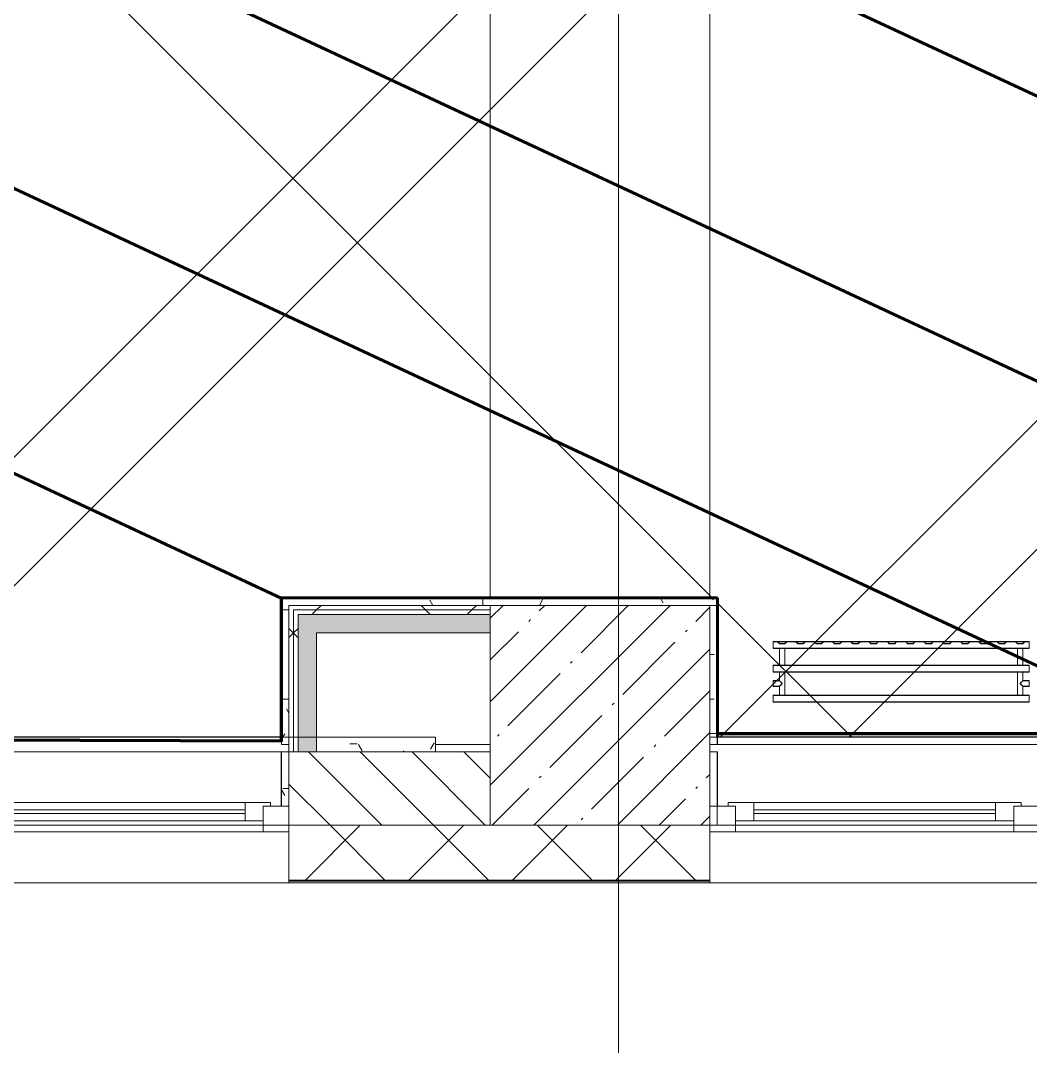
# Model space of a CAD drawing. Header units: millimetres. Extents: x -164500 to 426394, y -23753 to 102118.
# Drawn here: x 164149 to 166908, y -706 to 2096 of the extents above; entities that cross this region are included whole.
import ezdxf

# ---------------------------------------------------------------- set-up
doc = ezdxf.new("R2010")
doc.units = ezdxf.units.MM
for name, color, linetype, lineweight in [('0) шлифовка', 5, 'Continuous', 60), ('1.4) Плинтус ПЛ-4', 6, 'Continuous', 60), ('5.3) Л-7 Линолеум 4 вып', 230, 'Continuous', 30), ('7.7) Плинтус', 222, 'Continuous', 90), ('A-FLOR', 7, 'Continuous', 9), ('A-GLAZ', 7, 'Continuous', 9), ('A-GLAZ-1', 7, 'Continuous', 5), ('A-WALL', 7, 'Continuous', 5), ('I-WALL', 7, 'Continuous', 5), ('S-COLS-1', 7, 'Continuous', 5), ('Оси', 7, 'Continuous', 9)]:
    doc.layers.add(name, color=color, linetype=linetype, lineweight=lineweight)
for name, color, linetype in [('2) защита вин плитк', 6, 'Continuous'), ('3.1) Наливной пол', 3, 'Continuous'), ('3.2.3) Нал-ой пол 4 вып', 3, 'Continuous')]:
    doc.layers.add(name, color=color, linetype=linetype)
for name, color, linetype, lineweight, true_color in [('A-WALL-1', 9, 'Continuous', 5, 0x808080), ('A-WALL-FNSH-1', 9, 'Continuous', 5, 0x808080), ('M-EQPM-1', 7, 'Continuous', 9, 0xb2b2b2)]:
    doc.layers.add(name, color=color, linetype=linetype, lineweight=lineweight, true_color=true_color)
pattern_1 = [(0, (148772.123, -0.94), (243.84, 60.96), [20.117, -162.763, 20.117, -162.763, -975.36]), (0, (148772.123, -0.94), (243.84, 60.96), [-365.76, 20.117, -345.643, 20.117, -162.763, -426.72]), (0, (148772.123, -0.94), (243.84, 60.96), [-914.4, 20.117, -101.803, 20.117, -284.683]), (120, (148863.563, 29.54), (-174.7129, 180.69163), [20.117, -162.763, 20.117, -162.763, -975.36]), (120, (148863.563, 29.54), (-174.7129, 180.69163), [-365.76, 20.117, -345.643, 20.117, -162.763, -426.72]), (120, (148863.563, 29.54), (-174.7129, 180.69163), [-914.4, 20.117, -101.803, 20.117, -284.683]), (240, (148894.043, 151.46), (-69.1271, -241.65163), [20.117, -162.763, 20.117, -162.763, -975.36]), (240, (148894.043, 151.46), (-69.1271, -241.65163), [-365.76, 20.117, -345.643, 20.117, -162.763, -426.72]), (240, (148894.043, 151.46), (-69.1271, -241.65163), [-914.4, 20.117, -101.803, 20.117, -284.683])]
pattern_2 = [(45, (148772.12, -0.94), (-212.132, 212.132), []), (135, (148772.12, -0.94), (-212.132, -212.132), [])]
pattern_3 = [(45, (148903.1, 14959), (-1347.04, 1347.04), [])]

# ---------------------------------------------------------------- blocks, each defined once
blk = doc.blocks.new('radiator_prado_classic_z_tip_30_po exemplyaru - Classic Z Тип 30-500-V447-Объем проектирования 2 этажа')
at = {"layer": 'M-EQPM-1'}
for p, q in [((0, -64), (0, -82)), ((0, -64), (700, -64)), ((700, -64), (0, -64)), ((0, -82), (0, -64)), ((0, -82), (700, -82)), ((18.5, -82), (0, -82)), ((17.5, -82), (17.5, -106.5)), ((17.5, -82), (17.5, -106.5)), ((17.5, -82), (17.8, -82)), ((17.8, -82), (17.5, -82)), ((17.5, -82), (18.5, -82)), ((21.3, -82), (17.5, -82)), ((17.8, -82), (18.5, -82)), ((18.5, -82), (17.8, -82)), ((18.5, -82), (32.2, -82)), ((32.2, -82), (18.5, -82)), ((18.5, -82), (32.2, -82)), ((25, -82), (21.3, -82)), ((32.5, -82), (25, -82)), ((32.2, -82), (32.5, -82)), ((32.5, -82), (32.2, -82)), ((32.2, -82), (32.5, -82)), ((667.8, -82), (32.2, -82)), ((32.5, -146), (32.5, -82)), ((32.5, -146), (32.5, -82)), ((667.5, -82), (667.5, -146)), ((667.5, -82), (667.5, -146)), ((667.5, -82), (667.8, -82)), ((675, -82), (667.5, -82)), ((667.5, -82), (667.8, -82)), ((667.8, -82), (667.5, -82)), ((667.8, -82), (681.5, -82)), ((667.8, -82), (681.5, -82)), ((681.5, -82), (667.8, -82)), ((678.7, -82), (675, -82)), ((681.5, -82), (678.7, -82)), ((681.5, -82), (682.5, -82)), ((682.5, -82), (681.5, -82)), ((681.5, -82), (682.5, -82)), ((682.5, -82), (681.5, -82)), ((700, -82), (681.5, -82)), ((682.5, -106.5), (682.5, -82)), ((682.5, -106.5), (682.5, -82)), ((700, -82), (700, -64)), ((700, -64), (700, -82)), ((17.5, -106.5), (0, -106.5)), ((17.5, -106.5), (0, -106.5)), ((0, -121.5), (0, -106.5)), ((0, -106.5), (0, -107.5)), ((0, -107.5), (0, -114)), ((0, -107.5), (0, -108.7)), ((0, -114), (0, -107.5)), ((0, -107.5), (0, -107.5)), ((0, -108.7), (0, -110.3)), ((0, -110.3), (0, -114)), ((700, -106.5), (682.5, -106.5)), ((700, -106.5), (682.5, -106.5)), ((700, -107.5), (700, -106.5)), ((700, -106.5), (700, -121.5)), ((700, -107.5), (700, -106.5)), ((700, -106.5), (700, -107.5)), ((700, -112.1), (700, -107.5)), ((700, -120.5), (700, -107.5)), ((700, -107.5), (700, -120.5)), ((700, -115.9), (700, -112.1)), ((0, -114), (0, -120.5)), ((0, -114), (0, -117.8)), ((0, -120.5), (0, -114)), ((0, -117.8), (0, -119.3)), ((0, -119.3), (0, -120.5)), ((0, -120.5), (0, -121.5)), ((0, -120.5), (0, -120.5)), ((0, -121.5), (17.5, -121.5)), ((0, -121.5), (17.5, -121.5)), ((17.5, -121.5), (17.5, -146)), ((17.5, -121.5), (17.5, -146)), ((682.5, -146), (682.5, -121.5)), ((682.5, -121.5), (700, -121.5)), ((682.5, -146), (682.5, -121.5)), ((682.5, -121.5), (700, -121.5)), ((700, -119.3), (700, -115.9)), ((700, -120.5), (700, -119.3)), ((700, -121.5), (700, -120.5)), ((700, -121.5), (700, -120.5)), ((700, -120.5), (700, -121.5)), ((0, -146), (0, -164)), ((700, -146), (0, -146)), ((0, -146), (18.5, -146)), ((0, -164), (0, -146)), ((0, -164), (700, -164)), ((17.8, -164), (0, -164)), ((18.5, -146), (17.5, -146)), ((17.5, -146), (18.5, -146)), ((18.5, -146), (17.5, -146)), ((17.5, -146), (30.3, -146)), ((17.5, -164), (17.5, -210)), ((17.5, -164), (17.5, -210)), ((17.5, -164), (17.8, -164)), ((17.8, -164), (17.5, -164)), ((17.5, -164), (17.8, -164)), ((25, -164), (17.5, -164)), ((17.8, -164), (32.2, -164)), ((32.2, -164), (17.8, -164)), ((17.8, -164), (32.2, -164)), ((32.2, -146), (18.5, -146)), ((18.5, -146), (32.2, -146)), ((32.2, -146), (18.5, -146)), ((32.5, -164), (25, -164)), ((30.3, -146), (32.5, -146)), ((32.5, -146), (32.2, -146)), ((32.2, -146), (32.5, -146)), ((32.5, -146), (32.2, -146)), ((32.2, -146), (667.8, -146)), ((32.2, -164), (32.5, -164)), ((32.5, -164), (32.2, -164)), ((32.2, -164), (32.5, -164)), ((667.8, -164), (32.2, -164)), ((32.5, -210), (32.5, -164)), ((32.5, -210), (32.5, -164)), ((667.8, -146), (667.5, -146)), ((667.5, -146), (671.2, -146)), ((667.8, -146), (667.5, -146)), ((667.5, -146), (667.8, -146)), ((667.5, -164), (667.5, -210)), ((667.5, -164), (667.5, -210)), ((667.5, -164), (667.8, -164)), ((678.7, -164), (667.5, -164)), ((667.5, -164), (667.8, -164)), ((667.8, -164), (667.5, -164)), ((681.5, -146), (667.8, -146)), ((681.5, -146), (667.8, -146)), ((667.8, -146), (681.5, -146)), ((667.8, -164), (674.8, -164)), ((667.8, -164), (674.8, -164)), ((674.8, -164), (667.8, -164)), ((671.2, -146), (682.5, -146)), ((674.8, -164), (675, -164)), ((674.8, -164), (675, -164)), ((675, -164), (674.8, -164)), ((675, -164), (682.2, -164)), ((675, -164), (681.5, -164)), ((682.2, -164), (675, -164)), ((682.5, -164), (678.7, -164)), ((682.5, -146), (681.5, -146)), ((682.5, -146), (681.5, -146)), ((681.5, -146), (682.5, -146)), ((681.5, -146), (700, -146)), ((681.5, -164), (682.2, -164)), ((682.2, -164), (682.5, -164)), ((682.2, -164), (682.5, -164)), ((682.5, -164), (682.2, -164)), ((700, -164), (682.2, -164)), ((682.5, -210), (682.5, -164)), ((682.5, -210), (682.5, -164)), ((700, -164), (700, -146)), ((700, -146), (700, -164)), ((700, -210), (0, -210)), ((0, -210), (0, -228)), ((0, -228), (0, -210)), ((0, -210), (17.8, -210)), ((17.5, -223), (12.5, -228)), ((17.5, -223), (12.5, -228)), ((17.8, -210), (17.5, -210)), ((17.5, -210), (17.8, -210)), ((18.5, -210), (17.5, -210)), ((17.5, -210), (17.8, -210)), ((17.5, -223), (32.5, -223)), ((32.5, -223), (17.5, -223)), ((32.2, -210), (17.8, -210)), ((17.8, -210), (32.2, -210)), ((17.8, -210), (32.2, -210)), ((32.5, -210), (18.5, -210)), ((32.5, -210), (32.2, -210)), ((32.2, -210), (32.5, -210)), ((32.2, -210), (32.5, -210)), ((32.2, -210), (667.8, -210)), ((37.5, -228), (32.5, -223)), ((32.5, -223), (37.5, -228)), ((67.5, -223), (62.5, -228)), ((67.5, -223), (62.5, -228)), ((67.5, -223), (82.5, -223)), ((82.5, -223), (67.5, -223)), ((87.5, -228), (82.5, -223)), ((82.5, -223), (87.5, -228)), ((117.5, -223), (112.5, -228)), ((117.5, -223), (112.5, -228)), ((117.5, -223), (132.5, -223)), ((132.5, -223), (117.5, -223)), ((137.5, -228), (132.5, -223)), ((132.5, -223), (137.5, -228)), ((167.5, -223), (162.5, -228)), ((167.5, -223), (162.5, -228)), ((167.5, -223), (182.5, -223)), ((182.5, -223), (167.5, -223)), ((187.5, -228), (182.5, -223)), ((182.5, -223), (187.5, -228)), ((217.5, -223), (212.5, -228)), ((217.5, -223), (212.5, -228)), ((217.5, -223), (232.5, -223)), ((232.5, -223), (217.5, -223)), ((237.5, -228), (232.5, -223)), ((232.5, -223), (237.5, -228)), ((267.5, -223), (262.5, -228)), ((267.5, -223), (262.5, -228)), ((267.5, -223), (282.5, -223)), ((282.5, -223), (267.5, -223)), ((287.5, -228), (282.5, -223)), ((282.5, -223), (287.5, -228)), ((317.5, -223), (312.5, -228)), ((317.5, -223), (312.5, -228)), ((317.5, -223), (332.5, -223)), ((332.5, -223), (317.5, -223)), ((337.5, -228), (332.5, -223)), ((332.5, -223), (337.5, -228)), ((367.5, -223), (362.5, -228)), ((367.5, -223), (362.5, -228)), ((367.5, -223), (382.5, -223)), ((382.5, -223), (367.5, -223)), ((387.5, -228), (382.5, -223)), ((382.5, -223), (387.5, -228)), ((417.5, -223), (412.5, -228)), ((417.5, -223), (412.5, -228)), ((417.5, -223), (432.5, -223)), ((432.5, -223), (417.5, -223)), ((437.5, -228), (432.5, -223)), ((432.5, -223), (437.5, -228)), ((467.5, -223), (462.5, -228)), ((467.5, -223), (462.5, -228)), ((467.5, -223), (482.5, -223)), ((482.5, -223), (467.5, -223)), ((487.5, -228), (482.5, -223)), ((482.5, -223), (487.5, -228)), ((517.5, -223), (512.5, -228)), ((517.5, -223), (512.5, -228)), ((517.5, -223), (532.5, -223)), ((532.5, -223), (517.5, -223)), ((537.5, -228), (532.5, -223)), ((532.5, -223), (537.5, -228)), ((567.5, -223), (562.5, -228)), ((567.5, -223), (562.5, -228)), ((567.5, -223), (582.5, -223)), ((582.5, -223), (567.5, -223)), ((587.5, -228), (582.5, -223)), ((582.5, -223), (587.5, -228)), ((617.5, -223), (612.5, -228)), ((612.5, -228), (617.5, -223)), ((617.5, -223), (632.5, -223)), ((632.5, -223), (617.5, -223)), ((637.5, -228), (632.5, -223)), ((632.5, -223), (637.5, -228)), ((667.5, -223), (662.5, -228)), ((667.5, -223), (662.5, -228)), ((678.7, -210), (667.5, -210)), ((667.5, -210), (667.8, -210)), ((667.8, -210), (667.5, -210)), ((667.5, -210), (667.8, -210)), ((667.5, -223), (682.5, -223)), ((682.5, -223), (667.5, -223)), ((667.8, -210), (682.2, -210)), ((682.2, -210), (667.8, -210)), ((667.8, -210), (682.2, -210)), ((682.5, -210), (678.7, -210)), ((682.2, -210), (682.5, -210)), ((682.5, -210), (682.2, -210)), ((682.2, -210), (682.5, -210)), ((682.2, -210), (700, -210)), ((687.5, -228), (682.5, -223)), ((682.5, -223), (687.5, -228)), ((700, -228), (700, -210)), ((700, -210), (700, -228)), ((0, -228), (700, -228)), ((12.5, -228), (0, -228)), ((37.5, -228), (12.5, -228)), ((37.5, -228), (12.5, -228)), ((12.5, -228), (37.5, -228)), ((62.5, -228), (37.5, -228)), ((87.5, -228), (62.5, -228)), ((87.5, -228), (62.5, -228)), ((62.5, -228), (87.5, -228)), ((112.5, -228), (87.5, -228)), ((137.5, -228), (112.5, -228)), ((137.5, -228), (112.5, -228)), ((112.5, -228), (137.5, -228)), ((162.5, -228), (137.5, -228)), ((187.5, -228), (162.5, -228)), ((187.5, -228), (162.5, -228)), ((162.5, -228), (187.5, -228)), ((212.5, -228), (187.5, -228)), ((237.5, -228), (212.5, -228)), ((237.5, -228), (212.5, -228)), ((212.5, -228), (237.5, -228)), ((262.5, -228), (237.5, -228)), ((287.5, -228), (262.5, -228)), ((287.5, -228), (262.5, -228)), ((262.5, -228), (287.5, -228)), ((312.5, -228), (287.5, -228)), ((337.5, -228), (312.5, -228)), ((312.5, -228), (337.5, -228)), ((337.5, -228), (313.5, -228)), ((362.5, -228), (337.5, -228)), ((387.5, -228), (362.5, -228)), ((387.5, -228), (362.5, -228)), ((362.5, -228), (387.5, -228)), ((412.5, -228), (387.5, -228)), ((437.5, -228), (412.5, -228)), ((437.5, -228), (412.5, -228)), ((412.5, -228), (437.5, -228)), ((462.5, -228), (437.5, -228)), ((487.5, -228), (462.5, -228)), ((487.5, -228), (462.5, -228)), ((462.5, -228), (487.5, -228)), ((512.5, -228), (487.5, -228)), ((537.5, -228), (512.5, -228)), ((537.5, -228), (512.5, -228)), ((512.5, -228), (537.5, -228)), ((562.5, -228), (537.5, -228)), ((587.5, -228), (562.5, -228)), ((587.5, -228), (562.5, -228)), ((562.5, -228), (587.5, -228)), ((612.5, -228), (587.5, -228)), ((637.5, -228), (612.5, -228)), ((637.5, -228), (612.5, -228)), ((612.5, -228), (637.5, -228)), ((662.5, -228), (637.5, -228)), ((687.5, -228), (662.5, -228)), ((687.5, -228), (662.5, -228)), ((662.5, -228), (687.5, -228)), ((700, -228), (687.5, -228))]:
    blk.add_line(p, q, dxfattribs=at)
for points, knots in [([(18.5, -107.5), (18.4, -107.4), (18.3, -107.3), (18.1, -107.1), (17.9, -106.9), (17.8, -106.8), (17.7, -106.7), (17.5, -106.5), (17.5, -106.5), (17.5, -106.5)], [0.7142857, 0.7142857, 0.7142857, 0.7142857, 0.75, 0.7857143, 0.8214286, 0.8571429, 0.8928571, 0.9285714, 1, 1, 1, 1]), ([(17.5, -106.5), (17.5, -106.5), (17.5, -106.5), (17.7, -106.7), (17.8, -106.8), (17.9, -106.9), (18.1, -107.1), (18.3, -107.3), (18.4, -107.4), (18.5, -107.5)], [0, 0, 0, 0, 0.0714286, 0.1071429, 0.1428571, 0.1785714, 0.2142857, 0.25, 0.2857143, 0.2857143, 0.2857143, 0.2857143]), ([(17.5, -106.5), (17.5, -106.5), (17.5, -106.5), (17.7, -106.7), (17.8, -106.8), (17.9, -106.9), (18.1, -107.1), (18.3, -107.3), (18.4, -107.4), (18.5, -107.5)], [0, 0, 0, 0, 0.0714286, 0.1071429, 0.1428571, 0.1785714, 0.2142857, 0.25, 0.2857143, 0.2857143, 0.2857143, 0.2857143]), ([(25, -114), (24.5, -113.5), (23.6, -112.6), (22.4, -111.4), (21.6, -110.6), (21.1, -110.1), (20.8, -109.8), (20.5, -109.5), (20.2, -109.2), (19.8, -108.9), (19.6, -108.6), (19.3, -108.3), (19, -108), (18.7, -107.7), (18.5, -107.5), (18.3, -107.3), (18.1, -107.1), (17.9, -106.9), (17.8, -106.8), (17.7, -106.7), (17.5, -106.5), (17.5, -106.5), (17.5, -106.5)], [0, 0, 0, 0, 0.142857, 0.285714, 0.357143, 0.392857, 0.428571, 0.464286, 0.5, 0.535714, 0.571429, 0.607143, 0.642857, 0.678571, 0.714286, 0.75, 0.785714, 0.821429, 0.857143, 0.892857, 0.928571, 1, 1, 1, 1]), ([(22.1, -111.1), (21.9, -110.9), (21.6, -110.6), (21.1, -110.1), (20.8, -109.8), (20.5, -109.5), (20.2, -109.2), (19.9, -108.8), (19.7, -108.7), (19.6, -108.6)], [0.2857143, 0.2857143, 0.2857143, 0.2857143, 0.3571429, 0.3928571, 0.4285714, 0.4642857, 0.5, 0.5357143, 0.5714286, 0.5714286, 0.5714286, 0.5714286]), ([(19.6, -108.6), (19.7, -108.7), (19.9, -108.8), (20.3, -109.3), (20.7, -109.7), (21.1, -110.1), (21.6, -110.6), (21.9, -110.9), (22.1, -111.1)], [0.4285714, 0.4285714, 0.4285714, 0.4285714, 0.4642857, 0.5, 0.5714286, 0.6071429, 0.6428571, 0.7142857, 0.7142857, 0.7142857, 0.7142857]), ([(19.6, -108.6), (19.7, -108.7), (19.8, -108.9), (20.3, -109.3), (20.7, -109.7), (21.1, -110.1), (21.6, -110.6), (21.9, -110.9), (22.1, -111.1)], [0.4285714, 0.4285714, 0.4285714, 0.4285714, 0.4642857, 0.5, 0.5714286, 0.6071429, 0.6428571, 0.7142857, 0.7142857, 0.7142857, 0.7142857]), ([(675, -114), (675.5, -113.5), (676.4, -112.6), (677.6, -111.4), (678.4, -110.6), (678.9, -110.1), (679.2, -109.8), (679.5, -109.5), (679.8, -109.2), (680.1, -108.8), (680.4, -108.6), (680.7, -108.3), (681, -108), (681.3, -107.7), (681.5, -107.5), (681.7, -107.3), (681.9, -107.1), (682.1, -106.9), (682.2, -106.8), (682.3, -106.7), (682.5, -106.5), (682.5, -106.5), (682.5, -106.5)], [0, 0, 0, 0, 0.142857, 0.285714, 0.357143, 0.392857, 0.428571, 0.464286, 0.5, 0.535714, 0.571429, 0.607143, 0.642857, 0.678571, 0.714286, 0.75, 0.785714, 0.821429, 0.857143, 0.892857, 0.928571, 1, 1, 1, 1]), ([(680.4, -108.6), (680.3, -108.7), (680.1, -108.8), (679.7, -109.3), (679.3, -109.7), (678.9, -110.1), (678.4, -110.6), (678.1, -110.9), (677.9, -111.1)], [0.4285714, 0.4285714, 0.4285714, 0.4285714, 0.4642857, 0.5, 0.5714286, 0.6071429, 0.6428571, 0.7142857, 0.7142857, 0.7142857, 0.7142857]), ([(677.9, -111.1), (678.1, -110.9), (678.4, -110.6), (678.9, -110.1), (679.2, -109.8), (679.5, -109.5), (679.8, -109.2), (680.1, -108.8), (680.3, -108.7), (680.4, -108.6)], [0.2857143, 0.2857143, 0.2857143, 0.2857143, 0.3571429, 0.3928571, 0.4285714, 0.4642857, 0.5, 0.5357143, 0.5714286, 0.5714286, 0.5714286, 0.5714286]), ([(679.2, -109.8), (679.1, -109.9), (678.9, -110.1), (678.4, -110.6), (678.1, -110.9), (677.9, -111.1)], [0.5714286, 0.5714286, 0.5714286, 0.5714286, 0.6071429, 0.6428571, 0.7142857, 0.7142857, 0.7142857, 0.7142857]), ([(680.4, -108.6), (680.3, -108.7), (680.1, -108.8), (679.7, -109.3), (679.4, -109.6), (679.2, -109.8)], [0.4285714, 0.4285714, 0.4285714, 0.4285714, 0.4642857, 0.5, 0.5714286, 0.5714286, 0.5714286, 0.5714286]), ([(682.5, -106.5), (682.5, -106.5), (682.5, -106.5), (682.3, -106.7), (682.2, -106.8), (682.1, -106.9), (681.9, -107.1), (681.7, -107.3), (681.6, -107.4), (681.5, -107.5)], [0, 0, 0, 0, 0.0714286, 0.1071429, 0.1428571, 0.1785714, 0.2142857, 0.25, 0.2857143, 0.2857143, 0.2857143, 0.2857143]), ([(682.5, -106.5), (682.5, -106.5), (682.5, -106.5), (682.3, -106.7), (682.2, -106.8), (682.1, -106.9), (681.9, -107.1), (681.7, -107.3), (681.6, -107.4), (681.5, -107.5)], [0, 0, 0, 0, 0.0714286, 0.1071429, 0.1428571, 0.1785714, 0.2142857, 0.25, 0.2857143, 0.2857143, 0.2857143, 0.2857143]), ([(681.5, -107.5), (681.6, -107.4), (681.7, -107.3), (681.9, -107.1), (682.1, -106.9), (682.2, -106.8), (682.3, -106.7), (682.5, -106.5), (682.5, -106.5), (682.5, -106.5)], [0.7142857, 0.7142857, 0.7142857, 0.7142857, 0.75, 0.7857143, 0.8214286, 0.8571429, 0.8928571, 0.9285714, 1, 1, 1, 1]), ([(17.5, -121.5), (17.5, -121.5), (17.5, -121.5), (17.7, -121.3), (17.8, -121.2), (17.9, -121.1), (18.1, -120.9), (18.3, -120.7), (18.5, -120.5), (18.7, -120.3), (19, -120), (19.3, -119.7), (19.6, -119.4), (19.8, -119.1), (20.3, -118.7), (20.7, -118.3), (21.1, -117.9), (21.6, -117.4), (22.4, -116.6), (23.6, -115.4), (24.5, -114.5), (25, -114)], [0, 0, 0, 0, 0.071429, 0.107143, 0.142857, 0.178571, 0.214286, 0.25, 0.285714, 0.321429, 0.357143, 0.392857, 0.428571, 0.464286, 0.5, 0.571429, 0.607143, 0.642857, 0.714286, 0.857143, 1, 1, 1, 1]), ([(17.5, -121.5), (17.5, -121.5), (17.5, -121.5), (17.7, -121.3), (17.8, -121.2), (17.9, -121.1), (18.1, -120.9), (18.3, -120.7), (18.4, -120.6), (18.5, -120.5)], [0, 0, 0, 0, 0.0714286, 0.1071429, 0.1428571, 0.1785714, 0.2142857, 0.25, 0.2857143, 0.2857143, 0.2857143, 0.2857143]), ([(18.5, -120.5), (18.4, -120.6), (18.3, -120.7), (18.1, -120.9), (17.9, -121.1), (17.8, -121.2), (17.7, -121.3), (17.5, -121.5), (17.5, -121.5), (17.5, -121.5)], [0.7142857, 0.7142857, 0.7142857, 0.7142857, 0.75, 0.7857143, 0.8214286, 0.8571429, 0.8928571, 0.9285714, 1, 1, 1, 1]), ([(18.5, -120.5), (18.4, -120.6), (18.3, -120.7), (18.1, -120.9), (17.9, -121.1), (17.8, -121.2), (17.7, -121.3), (17.5, -121.5), (17.5, -121.5), (17.5, -121.5)], [0.7142857, 0.7142857, 0.7142857, 0.7142857, 0.75, 0.7857143, 0.8214286, 0.8571429, 0.8928571, 0.9285714, 1, 1, 1, 1]), ([(19.6, -119.4), (19.7, -119.3), (19.9, -119.2), (20.3, -118.7), (20.7, -118.3), (21.1, -117.9), (21.6, -117.4), (21.9, -117.1), (22.1, -116.9)], [0.4285714, 0.4285714, 0.4285714, 0.4285714, 0.4642857, 0.5, 0.5714286, 0.6071429, 0.6428571, 0.7142857, 0.7142857, 0.7142857, 0.7142857]), ([(22.1, -116.9), (21.9, -117.1), (21.6, -117.4), (21.1, -117.9), (20.8, -118.2), (20.5, -118.5), (20.2, -118.8), (19.9, -119.2), (19.7, -119.3), (19.6, -119.4)], [0.2857143, 0.2857143, 0.2857143, 0.2857143, 0.3571429, 0.3928571, 0.4285714, 0.4642857, 0.5, 0.5357143, 0.5714286, 0.5714286, 0.5714286, 0.5714286]), ([(22.1, -116.9), (21.9, -117.1), (21.6, -117.4), (21.1, -117.9), (20.8, -118.2), (20.5, -118.5), (20.2, -118.8), (19.8, -119.1), (19.7, -119.3), (19.6, -119.4)], [0.2857143, 0.2857143, 0.2857143, 0.2857143, 0.3571429, 0.3928571, 0.4285714, 0.4642857, 0.5, 0.5357143, 0.5714286, 0.5714286, 0.5714286, 0.5714286]), ([(682.5, -121.5), (682.5, -121.5), (682.5, -121.5), (682.3, -121.3), (682.2, -121.2), (682.1, -121.1), (681.9, -120.9), (681.7, -120.7), (681.5, -120.5), (681.3, -120.3), (681, -120), (680.7, -119.7), (680.4, -119.4), (680.1, -119.2), (679.7, -118.7), (679.3, -118.3), (678.9, -117.9), (678.4, -117.4), (677.6, -116.6), (676.4, -115.4), (675.5, -114.5), (675, -114)], [0, 0, 0, 0, 0.071429, 0.107143, 0.142857, 0.178571, 0.214286, 0.25, 0.285714, 0.321429, 0.357143, 0.392857, 0.428571, 0.464286, 0.5, 0.571429, 0.607143, 0.642857, 0.714286, 0.857143, 1, 1, 1, 1]), ([(677.9, -116.9), (678.1, -117.1), (678.4, -117.4), (678.9, -117.9), (679.2, -118.2), (679.5, -118.5), (679.8, -118.8), (680.1, -119.2), (680.3, -119.3), (680.4, -119.4)], [0.2857143, 0.2857143, 0.2857143, 0.2857143, 0.3571429, 0.3928571, 0.4285714, 0.4642857, 0.5, 0.5357143, 0.5714286, 0.5714286, 0.5714286, 0.5714286]), ([(677.9, -116.9), (678.1, -117.1), (678.4, -117.4), (678.9, -117.9), (679.1, -118.1), (679.2, -118.2)], [0.2857143, 0.2857143, 0.2857143, 0.2857143, 0.3571429, 0.3928571, 0.4285714, 0.4285714, 0.4285714, 0.4285714]), ([(680.4, -119.4), (680.3, -119.3), (680.1, -119.2), (679.7, -118.7), (679.3, -118.3), (678.9, -117.9), (678.4, -117.4), (678.1, -117.1), (677.9, -116.9)], [0.4285714, 0.4285714, 0.4285714, 0.4285714, 0.4642857, 0.5, 0.5714286, 0.6071429, 0.6428571, 0.7142857, 0.7142857, 0.7142857, 0.7142857]), ([(681.5, -120.5), (681.6, -120.6), (681.7, -120.7), (681.9, -120.9), (682.1, -121.1), (682.2, -121.2), (682.3, -121.3), (682.5, -121.5), (682.5, -121.5), (682.5, -121.5)], [0.7142857, 0.7142857, 0.7142857, 0.7142857, 0.75, 0.7857143, 0.8214286, 0.8571429, 0.8928571, 0.9285714, 1, 1, 1, 1]), ([(681.5, -120.5), (681.6, -120.6), (681.7, -120.7), (681.9, -120.9), (682.1, -121.1), (682.2, -121.2), (682.3, -121.3), (682.5, -121.5), (682.5, -121.5), (682.5, -121.5)], [0.7142857, 0.7142857, 0.7142857, 0.7142857, 0.75, 0.7857143, 0.8214286, 0.8571429, 0.8928571, 0.9285714, 1, 1, 1, 1]), ([(682.5, -121.5), (682.5, -121.5), (682.5, -121.5), (682.3, -121.3), (682.2, -121.2), (682.1, -121.1), (681.9, -120.9), (681.7, -120.7), (681.6, -120.6), (681.5, -120.5)], [0, 0, 0, 0, 0.0714286, 0.1071429, 0.1428571, 0.1785714, 0.2142857, 0.25, 0.2857143, 0.2857143, 0.2857143, 0.2857143])]:
    blk.add_open_spline(points, degree=3, knots=knots, dxfattribs=at)
for points in [[(19.6, -108.6), (19.5, -108.5), (19.3, -108.3), (19, -108), (18.7, -107.7), (18.6, -107.6), (18.5, -107.5)], [(18.5, -107.5), (18.6, -107.6), (18.7, -107.7), (19, -108), (19.3, -108.3), (19.5, -108.5), (19.6, -108.6)], [(18.5, -107.5), (18.6, -107.6), (18.7, -107.7), (19, -108), (19.3, -108.3), (19.5, -108.5), (19.6, -108.6)], [(25, -114), (24.5, -113.5), (23.6, -112.6), (22.6, -111.6), (22.1, -111.1)], [(22.1, -111.1), (22.6, -111.6), (23.6, -112.6), (24.5, -113.5), (25, -114)], [(22.1, -111.1), (22.6, -111.6), (23.6, -112.6), (24.5, -113.5), (25, -114)], [(677.9, -111.1), (677.4, -111.6), (676.4, -112.6), (675.5, -113.5), (675, -114)], [(677.9, -111.1), (677.4, -111.6), (676.4, -112.6), (675.5, -113.5), (675, -114)], [(675, -114), (675.5, -113.5), (676.4, -112.6), (677.4, -111.6), (677.9, -111.1)], [(681.5, -107.5), (681.4, -107.6), (681.3, -107.7), (681, -108), (680.7, -108.3), (680.5, -108.5), (680.4, -108.6)], [(681.5, -107.5), (681.4, -107.6), (681.3, -107.7), (681, -108), (680.7, -108.3), (680.5, -108.5), (680.4, -108.6)], [(680.4, -108.6), (680.5, -108.5), (680.7, -108.3), (681, -108), (681.3, -107.7), (681.4, -107.6), (681.5, -107.5)], [(18.5, -120.5), (18.6, -120.4), (18.7, -120.3), (19, -120), (19.3, -119.7), (19.5, -119.5), (19.6, -119.4)], [(19.6, -119.4), (19.5, -119.5), (19.3, -119.7), (19, -120), (18.7, -120.3), (18.6, -120.4), (18.5, -120.5)], [(19.6, -119.4), (19.5, -119.5), (19.3, -119.7), (19, -120), (18.7, -120.3), (18.6, -120.4), (18.5, -120.5)], [(22.1, -116.9), (22.6, -116.4), (23.6, -115.4), (24.5, -114.5), (25, -114)], [(25, -114), (24.5, -114.5), (23.6, -115.4), (22.6, -116.4), (22.1, -116.9)], [(25, -114), (24.5, -114.5), (23.6, -115.4), (22.6, -116.4), (22.1, -116.9)], [(675, -114), (675.5, -114.5), (676.4, -115.4), (677.4, -116.4), (677.9, -116.9)], [(675, -114), (675.5, -114.5), (676.4, -115.4), (677.4, -116.4), (677.9, -116.9)], [(677.9, -116.9), (677.4, -116.4), (676.4, -115.4), (675.5, -114.5), (675, -114)], [(679.2, -118.2), (679.3, -118.3), (679.5, -118.5), (679.8, -118.8), (680.1, -119.2), (680.3, -119.3), (680.4, -119.4)], [(680.4, -119.4), (680.5, -119.5), (680.7, -119.7), (681, -120), (681.3, -120.3), (681.4, -120.4), (681.5, -120.5)], [(680.4, -119.4), (680.5, -119.5), (680.7, -119.7), (681, -120), (681.3, -120.3), (681.4, -120.4), (681.5, -120.5)], [(681.5, -120.5), (681.4, -120.4), (681.3, -120.3), (681, -120), (680.7, -119.7), (680.5, -119.5), (680.4, -119.4)]]:
    blk.add_open_spline(points, degree=3, dxfattribs=at)
blk = doc.blocks.new('120_Окно_СКБ_2Ст - 120_Окно_СКБ_2Ст 3100х2500 _мал_створка слева_ 2-22446355-Объем проектирования 2 этажа')
at = {"layer": 'A-GLAZ'}
for p, q in [((-1550, -127), (-1550, -57)), ((-1550, -57), (-1480, -57)), ((-1480, -57), (-1480, -127)), ((650, -127), (650, -57)), ((650, -57), (720, -57)), ((720, -57), (720, -127)), ((1480, -127), (1480, -57)), ((1480, -57), (1550, -57)), ((1550, -57), (1550, -127)), ((650, -87), (-1480, -87)), ((-1480, -87), (-1480, -127)), ((-1430, -137), (-1430, -87)), ((600, -137), (600, -87)), ((650, -127), (650, -87)), ((1480, -87), (720, -87)), ((720, -87), (720, -127)), ((770, -137), (770, -87)), ((1430, -137), (1430, -87)), ((1480, -127), (1480, -87)), ((-1480, -127), (-1550, -127)), ((-1480, -127), (-1500, -127)), ((-1500, -127), (-1500, -137)), ((-1500, -137), (670, -137)), ((670, -137), (-1500, -137)), ((720, -127), (650, -127)), ((670, -127), (650, -127)), ((670, -137), (670, -127)), ((720, -127), (700, -127)), ((700, -127), (700, -137)), ((700, -137), (1500, -137)), ((1500, -137), (700, -137)), ((1550, -127), (1480, -127)), ((1500, -127), (1480, -127)), ((1500, -137), (1500, -127))]:
    blk.add_line(p, q, dxfattribs=at)
at = {"layer": 'A-GLAZ-1'}
for p, q in [((1550, -57), (-1550, -57)), ((-1430, -107), (600, -107)), ((770, -107), (1430, -107)), ((-1530, -127), (-1500, -127)), ((600, -117), (-1430, -117)), ((670, -127), (700, -127)), ((1430, -117), (770, -117)), ((1500, -127), (1530, -127))]:
    blk.add_line(p, q, dxfattribs=at)
blk = doc.blocks.new('120_Окно_СКБ_1Ст - 120_Окно_СКБ_1Ст 900х2500_h_-V407-Объем проектирования 2 этажа')
at = {"layer": 'A-GLAZ'}
for p, q in [((-450, -127), (-450, -57)), ((-450, -57), (-380, -57)), ((-380, -57), (-380, -127)), ((380, -127), (380, -57)), ((380, -57), (450, -57)), ((450, -57), (450, -127)), ((380, -87), (-380, -87)), ((-380, -87), (-380, -127)), ((-330, -137), (-330, -87)), ((330, -137), (330, -87)), ((380, -127), (380, -87)), ((-380, -127), (-450, -127)), ((-380, -127), (-400, -127)), ((-400, -127), (-400, -137)), ((-400, -137), (400, -137)), ((400, -137), (-400, -137)), ((450, -127), (380, -127)), ((400, -127), (380, -127)), ((400, -137), (400, -127))]:
    blk.add_line(p, q, dxfattribs=at)
at = {"layer": 'A-GLAZ-1'}
for p, q in [((450, -57), (-450, -57)), ((-330, -107), (330, -107)), ((-430, -127), (-400, -127)), ((330, -117), (-330, -117)), ((400, -127), (450, -127))]:
    blk.add_line(p, q, dxfattribs=at)

msp = doc.modelspace()

# ---------------------------------------------------------------- hatches: boundary and pattern name
at = {"layer": '0) шлифовка', "true_color": 0x2776bb}
h = msp.add_hatch(dxfattribs=at)
h.set_pattern_fill('ANSI31', color=152, scale=222, angle=110)
h.set_pattern_definition([(155, (148903.1, 14959), (-297.882, -638.811), [])])
h.paths.add_polyline_path([(164824.123, 7672), (163772.033, 7672), (163772.033, 7679), (161553.123, 7679), (161553.123, 7300), (161553.123, 7279), (161403.123, 7279), (161403.123, 521), (161553.123, 521), (161553.123, 141), (161782.123, 141), (164861.123, 141), (164861.123, 521), (166053.123, 521), (166053.123, 141), (166932.123, 141), (170661.123, 141), (170661.123, 520.5), (170661.123, 521), (171503.123, 521), (171503.123, 141), (173581.123, 141), (173581.123, 150), (173581.123, 7679), (173142.123, 7679), (171702.123, 7680), (171702.123, 7679), (171303.123, 7679), (171303.123, 7049), (169631.123, 7049), (169631.123, 7659), (166053.123, 7659), (166053.123, 7049), (164824.123, 7049)])
at = {"layer": '2) защита вин плитк'}
h = msp.add_hatch(dxfattribs=at)
h.set_pattern_fill('ANSI31', color=256, scale=600)
h.set_pattern_definition(pattern_3)
h.paths.add_polyline_path([(164824.123, 7672), (163772.033, 7672), (163772.033, 7679), (161553.123, 7679), (161553.123, 7300), (161553.123, 7279), (161403.123, 7279), (161403.123, 521), (161553.123, 521), (161553.123, 141), (161782.123, 141), (164861.123, 141), (164861.123, 521), (166053.123, 521), (166053.123, 141), (166932.123, 141), (170661.123, 141), (170661.123, 520.5), (170661.123, 521), (171503.123, 521), (171503.123, 141), (173581.123, 141), (173581.123, 150), (173581.123, 7679), (173142.123, 7679), (171702.123, 7680), (171702.123, 7679), (171303.123, 7679), (171303.123, 7049), (169631.123, 7049), (169631.123, 7659), (166053.123, 7659), (166053.123, 7049), (164824.123, 7049)])
at = {"layer": '3.1) Наливной пол'}
h = msp.add_hatch(dxfattribs=at)
h.set_pattern_fill('ANSI31', color=256, scale=600)
h.set_pattern_definition([(45, (148903.1, 28781), (-1347.04, 1347.04), [])])
h.paths.add_polyline_path([(164824.123, 7670.008), (163772.033, 7670.008), (163772.033, 7677.008), (161553.123, 7677.008), (161553.123, 7298.008), (161553.123, 7277.008), (161403.123, 7277.008), (161403.123, 519.008), (161553.123, 519.008), (161553.123, 139.008), (161782.123, 139.008), (164861.123, 139.008), (164861.123, 519.008), (166053.123, 519.008), (166053.123, 139.008), (166932.123, 139.008), (170661.123, 139.008), (170661.123, 518.508), (170661.123, 519.008), (171503.123, 519.008), (171503.123, 139.008), (173581.123, 139.008), (173581.123, 148.008), (173581.123, 7677.008), (173142.123, 7677.008), (171702.123, 7678.008), (171702.123, 7677.008), (171303.123, 7677.008), (171303.123, 7047.008), (169631.123, 7047.008), (169631.123, 7657.008), (166053.123, 7657.008), (166053.123, 7047.008), (164824.123, 7047.008)])
at = {"layer": '3.2.3) Нал-ой пол 4 вып'}
h = msp.add_hatch(dxfattribs=at)
h.set_pattern_fill('ANSI31', color=256, scale=600)
h.set_pattern_definition(pattern_3)
h.paths.add_polyline_path([(164824.123, 7672), (163772.033, 7672), (163772.033, 7679), (161553.123, 7679), (161553.123, 7300), (161553.123, 7279), (161403.123, 7279), (161403.123, 521), (161553.123, 521), (161553.123, 141), (161782.123, 141), (164861.123, 141), (164861.123, 521), (166053.123, 521), (166053.123, 141), (166932.123, 141), (170661.123, 141), (170661.123, 520.5), (170661.123, 521), (171503.123, 521), (171503.123, 141), (173581.123, 141), (173581.123, 150), (173581.123, 7679), (173142.123, 7679), (171702.123, 7680), (171702.123, 7679), (171303.123, 7679), (171303.123, 7049), (169631.123, 7049), (169631.123, 7659), (166053.123, 7659), (166053.123, 7049), (164824.123, 7049)])
at = {"layer": '5.3) Л-7 Линолеум 4 вып'}
h = msp.add_hatch(dxfattribs=at)
h.set_pattern_fill('ANSI37', color=256, scale=600)
h.set_pattern_definition([(45, (148903.1, 14959), (-1347.04, 1347.04), []), (135, (148903.1, 14959), (-1347.04, -1347.04), [])])
h.paths.add_polyline_path([(164824.123, 7672), (163772.033, 7672), (163772.033, 7679), (161553.123, 7679), (161553.123, 7300), (161553.123, 7279), (161403.123, 7279), (161403.123, 521), (161553.123, 521), (161553.123, 141), (161782.123, 141), (164861.123, 141), (164861.123, 521), (166053.123, 521), (166053.123, 141), (166932.123, 141), (170661.123, 141), (170661.123, 520.5), (170661.123, 521), (171503.123, 521), (171503.123, 141), (173581.123, 141), (173581.123, 150), (173581.123, 7679), (173142.123, 7679), (171702.123, 7680), (171702.123, 7679), (171303.123, 7679), (171303.123, 7049), (169631.123, 7049), (169631.123, 7659), (166053.123, 7659), (166053.123, 7049), (164824.123, 7049)])
at = {"layer": 'A-WALL'}
h = msp.add_hatch(dxfattribs=at)
h.set_pattern_fill('FP_2', color=256, style=0, pattern_type=2)
h.set_pattern_definition([(135, (148772.12, -0.94), (-70.7107, -70.7107), [])])
h.paths.add_polyline_path([(161532.123, -100.941), (161782.123, -100.941), (161782.123, 99.059), (161532.123, 99.059), (161532.123, 80.508)])
h.paths.add_polyline_path([(165432.123, -100.941), (165432.123, 99.059), (164882.123, 99.059), (164882.123, -100.941)])
h = msp.add_hatch(dxfattribs=at)
h.set_pattern_fill('FP_24', color=256, style=0, pattern_type=2)
h.set_pattern_definition([(45, (148772.12, -0.94), (-141.42136, 141.42136), []), (135, (148772.12, -0.94), (-141.42136, -141.42136), [])])
h.paths.add_polyline_path([(224252.123, -250.941), (224472.123, -250.941), (224472.123, -100.941), (220332.123, -100.941), (220332.123, -250.941), (224048.58, -250.941)])
h.paths.add_polyline_path([(216098.502, -250.941), (219432.123, -250.941), (219432.123, -100.941), (215832.123, -100.941), (215832.123, -250.941)])
h.paths.add_polyline_path([(214182.123, -250.941), (214932.123, -250.941), (214932.123, -100.941), (213932.123, -100.941), (213932.123, -250.941)])
h.paths.add_polyline_path([(210182.123, -250.941), (210832.123, -250.941), (210832.123, -100.941), (209682.123, -100.941), (209682.123, -250.941)])
h.paths.add_polyline_path([(207582.123, -250.941), (207582.123, -100.941), (206832.123, -100.941), (206832.123, -250.941), (207425.689, -250.941)])
h.paths.add_polyline_path([(205182.123, -250.941), (205932.123, -250.941), (205932.123, -100.941), (205182.123, -100.941), (205182.123, -118.941)])
h.paths.add_polyline_path([(200682.123, -250.941), (202082.123, -250.941), (202082.123, -100.941), (200682.123, -100.941)])
h.paths.add_polyline_path([(196584.673, -250.941), (197582.123, -250.941), (197582.123, -100.941), (196182.123, -100.941), (196182.123, -250.941)])
h.paths.add_polyline_path([(191682.123, -250.941), (192808.457, -250.941), (192808.457, -100.941), (191432.123, -100.941), (191432.123, -250.941), (191525.533, -250.941)])
h.paths.add_polyline_path([(194082.123, -250.941), (194082.123, -100.941), (193708.457, -100.941), (193708.457, -250.941)])
h.paths.add_polyline_path([(187262.123, -250.941), (188332.123, -250.941), (188332.123, -100.941), (186762.123, -100.941), (186762.123, -250.941), (187189.127, -250.941)])
h.paths.add_polyline_path([(181782.123, -250.941), (182642.123, -250.941), (182642.123, -100.941), (181782.123, -100.941), (181782.123, -118.941)])
h.paths.add_polyline_path([(183575.455, -250.941), (184662.123, -250.941), (184662.123, -100.941), (183542.123, -100.941), (183542.123, -250.941)])
h.paths.add_polyline_path([(178516.314, -250.941), (179682.123, -250.941), (179682.123, -100.941), (177981.867, -100.941), (177981.867, -250.941)])
h.paths.add_polyline_path([(171288.97, -250.941), (171482.123, -250.941), (171482.123, -100.941), (170382.123, -100.941), (170382.123, -250.941), (171282.123, -250.941)])
h.paths.add_polyline_path([(174902.642, -250.941), (175181.867, -250.941), (175181.867, -100.941), (173582.123, -100.941), (173582.123, -250.941), (174332.123, -250.941)])
h.paths.add_polyline_path([(165432.123, -250.941), (166032.123, -250.941), (166032.123, -100.941), (164882.123, -100.941), (164882.123, -250.941)])
h.paths.add_polyline_path([(167582.123, -250.941), (167582.123, -100.941), (166932.123, -100.941), (166932.123, -250.941), (166952.564, -250.941)])
h.paths.add_polyline_path([(160932.123, -250.941), (161782.123, -250.941), (161782.123, -100.941), (160432.123, -100.941), (160432.123, -250.941), (160447.955, -250.941)])
h.paths.add_polyline_path([(155388.814, -250.941), (157332.123, -250.941), (157332.123, -100.941), (153402.123, -100.941), (153402.123, -250.941), (154666.08, -250.941)])
h.paths.add_polyline_path([(148662.123, -250.941), (152502.123, -250.941), (152502.123, -100.941), (148512.123, -100.941), (148512.123, -250.941)])
at = {"layer": 'I-WALL'}
h = msp.add_hatch(dxfattribs=at)
h.set_pattern_fill('FP_191', color=256, style=0, pattern_type=2)
h.set_pattern_definition(pattern_1)
h.paths.add_polyline_path([(164882.123, 499.059), (166032.123, 499.059), (166030.359, 519.059), (164862.123, 519.059), (164862.123, 499.059)])
h = msp.add_hatch(dxfattribs=at)
h.set_pattern_fill('FP_191', color=256, style=0, pattern_type=2)
h.set_pattern_definition(pattern_1)
h.paths.add_polyline_path([(166052.123, 139.059), (166052.123, 519.059), (166032.123, 519.059), (166032.123, 139.059)])
h = msp.add_hatch(dxfattribs=at)
h.set_pattern_fill('FP_191', color=256, style=0, pattern_type=2)
h.set_pattern_definition(pattern_1)
h.paths.add_polyline_path([(164882.123, 139.059), (164882.123, 499.059), (164862.123, 498.711), (164862.123, 139.059)])
h = msp.add_hatch(dxfattribs=at)
h.set_pattern_fill('FP_192', color=256, style=0, pattern_type=2)
h.set_pattern_definition(pattern_2)
h.paths.add_polyline_path([(164883.414, 139.059), (164894.623, 139.059), (164894.623, 499.059), (164882.123, 499.059), (164882.123, 139.059)])
h = msp.add_hatch(dxfattribs=at)
h.set_pattern_fill('FP_192', color=256, style=0, pattern_type=2)
h.set_pattern_definition(pattern_2)
h.paths.add_polyline_path([(165145.728, 486.559), (165432.123, 486.559), (165432.123, 499.059), (164894.623, 499.059), (164894.623, 486.559), (164966.739, 486.559)])
h = msp.add_hatch(dxfattribs=at)
h.set_pattern_fill('FP_192', color=256, style=0, pattern_type=2)
h.set_pattern_definition(pattern_2)
h.paths.add_polyline_path([(164895.957, 139.059), (164907.123, 139.059), (164907.123, 486.559), (164894.623, 486.559), (164894.623, 139.059)])
h = msp.add_hatch(dxfattribs=at)
h.set_pattern_fill('FP_192', color=256, style=0, pattern_type=2)
h.set_pattern_definition(pattern_2)
h.paths.add_polyline_path([(165411.623, 474.059), (165432.123, 474.059), (165432.123, 486.559), (164907.123, 486.559), (164907.123, 474.059), (165282.123, 474.059)])
for points in [[(164957.123, 99.059), (164957.123, 474.059), (164907.123, 474.059), (164907.123, 99.059)], [(165432.123, 424.059), (165432.123, 474.059), (164957.123, 474.059), (164957.123, 424.059), (165282.123, 424.059)]]:
    msp.add_hatch(color=256, dxfattribs=at).paths.add_polyline_path(points)
h = msp.add_hatch(dxfattribs=at)
h.set_pattern_fill('FP_191', color=256, style=0, pattern_type=2)
h.set_pattern_definition(pattern_1)
h.paths.add_polyline_path([(165145.728, 99.059), (165282.123, 99.059), (165282.123, 139.059), (164957.123, 139.059), (164957.123, 99.059)])
h.paths.add_polyline_path([(161532.123, 99.059), (161782.123, 99.059), (161782.123, 139.059), (161532.123, 139.059)])
h.paths.add_polyline_path([(164907.123, 99.059), (164907.123, 139.059), (164882.123, 139.059), (164882.123, 99.059)])
h = msp.add_hatch(dxfattribs=at)
h.set_pattern_fill('FP_191', color=256, style=0, pattern_type=2)
h.set_pattern_definition(pattern_1)
h.paths.add_polyline_path([(164862.123, -48.941), (164882.123, -48.941), (164882.123, 99.059), (164862.123, 97.865), (164862.123, -38.941)])
at = {"layer": 'S-COLS-1'}
h = msp.add_hatch(dxfattribs=at)
h.set_pattern_fill('FP_1', color=256, style=0, pattern_type=2)
h.set_pattern_definition([(45, (148772.12, -0.94), (-114.0493, 114.0493), []), (45, (148886.17, -0.94), (-114.0493, 114.0493), [201.612, -40.322, 6.706, -33.617])])
h.paths.add_polyline_path([(166032.123, -100.941), (166032.123, 499.059), (165432.123, 499.059), (165432.123, -100.941), (165507.095, -100.941)])

# ---------------------------------------------------------------- linework, layer by layer
at = {"layer": '1.4) Плинтус ПЛ-4'}
for p, q in [((164861.123, 520.059), (164861.123, 149.059)), ((166053.123, 520.059), (164861.123, 520.059)), ((166053.123, 139.059), (166053.123, 520.059))]:
    msp.add_line(p, q, dxfattribs=at)
at = {"layer": '7.7) Плинтус'}
for points in [[(161553.123, 520.059), (161553.123, 140.059), (164862.123, 129.059), (164862.123, 519.059)], [(166053.123, 149.059), (170672.123, 149.059), (170672.123, 519.559)]]:
    msp.add_lwpolyline(points, dxfattribs=at)
at = {"layer": 'A-FLOR'}
for p, q in [((165432.123, 520), (165432.123, 7050)), ((165432.123, 519.059), (165432.123, 7049.059)), ((166032.123, 7050), (166032.123, 520)), ((166032.123, 7049.059), (166032.123, 519.059)), ((164862.123, 500), (164862.123, 140)), ((164862.123, 499.059), (164862.123, 139.059))]:
    msp.add_line(p, q, dxfattribs=at)
at = {"layer": 'A-WALL'}
for p, q in [((164894.623, 99.059), (164894.623, 486.559)), ((165432.123, 486.559), (164894.623, 486.559)), ((164907.123, 99.059), (164907.123, 474.059)), ((165432.123, 474.059), (164907.123, 474.059)), ((166052.123, 139.059), (166052.123, 149.059)), ((164862.123, 99.059), (165432.123, 99.059)), ((166052.123, -48.941), (166052.123, -100.941)), ((160432.123, -100.941), (170682.123, -100.941)), ((164882.123, -250.941), (166032.123, -250.941)), ((164882.123, -258.941), (161782.123, -258.941)), ((164882.123, -253.941), (166032.123, -253.941)), ((166932.123, -258.941), (166032.123, -258.941))]:
    msp.add_line(p, q, dxfattribs=at)
at = {"layer": 'A-WALL-1'}
for p, q in [((164862.123, 519.059), (164862.123, 499.059)), ((165411.623, 519.059), (165411.623, 499.059)), ((164882.123, 499.059), (164882.123, -250.941)), ((164882.123, 499.059), (166052.123, 499.059)), ((165432.123, 424.059), (165432.123, 499.059)), ((166032.123, 499.059), (166032.123, 139.059)), ((164957.123, 99.059), (164957.123, 424.059)), ((164957.123, 424.059), (165432.123, 424.059)), ((166032.123, 149.059), (166052.123, 149.059)), ((165282.123, 139.059), (164862.123, 139.059)), ((165282.123, 99.059), (165282.123, 139.059)), ((166032.123, 139.059), (166052.123, 139.059)), ((164862.123, 99.059), (164862.123, -48.941)), ((165432.123, -100.941), (165432.123, 99.059)), ((164862.123, -48.941), (164882.123, -48.941)), ((166032.123, -250.941), (166032.123, -100.941))]:
    msp.add_line(p, q, dxfattribs=at)
at = {"layer": 'A-WALL-FNSH-1'}
for p, q in [((164862.123, 519.059), (166052.123, 519.059)), ((165411.623, 520.059), (165411.623, 519.059)), ((166052.123, 520.059), (166052.123, 149.059)), ((164861.123, 149.059), (164862.123, 149.059)), ((166052.123, 149.059), (166053.123, 149.059)), ((166052.123, 139.059), (166053.123, 139.059)), ((164862.123, 99.059), (164861.123, 99.059)), ((164861.123, 99.059), (164861.123, -48.941)), ((166053.123, 99.059), (166052.123, 99.059)), ((166052.123, 99.059), (166052.123, -48.941)), ((166053.123, -48.941), (166053.123, 99.059)), ((164861.123, -48.941), (164862.123, -48.941)), ((166052.123, -48.941), (166053.123, -48.941)), ((164882.123, -250.941), (164882.123, -258.941)), ((166032.123, -258.941), (166032.123, -250.941)), ((164882.123, -258.941), (166032.123, -258.941))]:
    msp.add_line(p, q, dxfattribs=at)
at = {"layer": 'I-WALL'}
for p, q in [((161782.123, 140.059), (164862.123, 140.059)), ((161782.123, 139.059), (164862.123, 139.059)), ((164862.123, 119.059), (164862.123, 139.059)), ((164862.123, 119.059), (164882.123, 119.059)), ((165282.123, 119.059), (165432.123, 119.059)), ((166032.123, 119.059), (166932.123, 119.059)), ((166052.123, 119.059), (166052.123, 139.059)), ((166053.123, 140.059), (166932.123, 140.059)), ((166053.123, 139.059), (166932.123, 139.059)), ((166053.123, 139.059), (166053.123, 119.059)), ((164861.123, 99.059), (161803.123, 99.059)), ((166052.123, 99.059), (166032.123, 99.059)), ((166052.123, -48.941), (166032.123, -48.941))]:
    msp.add_line(p, q, dxfattribs=at)
at = {"layer": 'S-COLS-1'}
for p, q in [((166032.123, 499.059), (165432.123, 499.059)), ((165432.123, 499.059), (165432.123, -100.941)), ((166032.123, -100.941), (166032.123, 499.059)), ((165432.123, -100.941), (166032.123, -100.941))]:
    msp.add_line(p, q, dxfattribs=at)
at = {"layer": 'Оси'}
msp.add_lwpolyline([(165782.123, -1907.2), (165782.123, 3092.8), (165782.123, 22397.13), (165782.123, 27397.13)], dxfattribs=at)

# ---------------------------------------------------------------- block references
at = {"layer": 'A-GLAZ', "color": 3, "rotation": 180}
for name, p in [('120_Окно_СКБ_2Ст - 120_Окно_СКБ_2Ст 3100х2500 _мал_створка слева_ 2-22446355-Объем проектирования 2 этажа', (163332.123, -175.941)), ('120_Окно_СКБ_1Ст - 120_Окно_СКБ_1Ст 900х2500_h_-V407-Объем проектирования 2 этажа', (166482.123, -175.941))]:
    msp.add_blockref(name, p, dxfattribs=at)
at = {"layer": 'M-EQPM-1', "rotation": 180}
for p in [(166904.653, 172), (166904.653, 171.059)]:
    msp.add_blockref('radiator_prado_classic_z_tip_30_po exemplyaru - Classic Z Тип 30-500-V447-Объем проектирования 2 этажа', p, dxfattribs=at)

doc.saveas('drawing.dxf')
